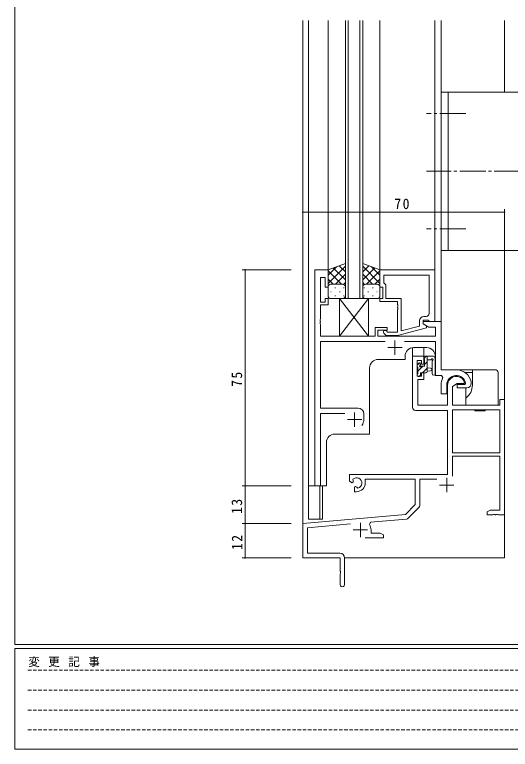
# Model space of a CAD drawing. Units: millimetres on the paper. Extents: x -420 to 373, y -297 to 267.
# Drawn here: x -417.7 to -245.6, y -297 to -42.1 of the extents above; entities that cross this region are included whole.
import ezdxf

# ---------------------------------------------------------------- set-up
doc = ezdxf.new("R2010")
doc.units = ezdxf.units.MM
doc.linetypes.add('CHAIN2', pattern=[12, 9, -1, 1, -1])
doc.linetypes.add('DASHED1', pattern=[1.8, 1.2, -0.6])
for name, color, linetype, lineweight in [('0-1_YKK_ZWAK', 7, 'Continuous', 9), ('0-3_YKK_13', 4, 'Continuous', 9), ('0-4_YKK_11', 7, 'Continuous', 9), ('0-5_YKK_12', 2, 'Continuous', 9), ('0-6_YKK_D', 6, 'Continuous', 9)]:
    doc.layers.add(name, color=color, linetype=linetype, lineweight=lineweight)
doc.styles.add('ＭＳ ゴシック', font='')
doc.styles.get('ＭＳ ゴシック').set_extended_font_data('MS Gothic')

msp = doc.modelspace()

# ---------------------------------------------------------------- linework, layer by layer
at = {"layer": '0-1_YKK_ZWAK'}
for p, q in [((-417.7, -260.6), (-417.7, 264.4)), ((352.3, -260.6), (-417.7, -260.6)), ((-417.7, -297), (-417.7, -262)), ((314.5, -262), (-417.7, -262)), ((-417.7, -297), (314.5, -297))]:
    msp.add_line(p, q, dxfattribs=at)
at = {"layer": '0-1_YKK_ZWAK', "linetype": 'DASHED1'}
for p, q in [((-413.101, -269.512), (-164.909, -269.512)), ((-413.101, -276.441), (-164.909, -276.441)), ((-413.101, -283.37), (-164.909, -283.37)), ((-413.101, -290.298), (-164.909, -290.298))]:
    msp.add_line(p, q, dxfattribs=at)
at = {"layer": '0-3_YKK_13'}
for p, q in [((-233.331, -68.923), (-269.7, -68.923)), ((-269.7, -68.923), (-269.7, -123.923)), ((-267.2, -123.923), (-267.2, -68.923)), ((-269.7, -123.923), (-233.331, -123.923)), ((-302.9, -128.457), (-308.9, -130.6)), ((-308.9, -135.332), (-302.9, -129.332)), ((-308.9, -132.503), (-305.939, -129.543)), ((-302.9, -134.151), (-307.096, -129.956)), ((-302.9, -131.323), (-305.012, -129.211)), ((-302.9, -128.457), (-302.9, -136.6)), ((-296.9, -128.457), (-290.9, -130.6)), ((-296.9, -136.6), (-296.9, -128.457)), ((-296.9, -131.323), (-294.788, -129.211)), ((-290.9, -135.332), (-296.9, -129.332)), ((-296.9, -134.151), (-292.704, -129.956)), ((-290.9, -132.503), (-293.861, -129.543)), ((-308.9, -130.6), (-308.9, -136.6)), ((-304.28, -135.6), (-308.9, -130.98)), ((-306.34, -135.6), (-302.9, -132.16)), ((-293.46, -135.6), (-296.9, -132.16)), ((-295.52, -135.6), (-290.9, -130.98)), ((-290.9, -130.6), (-290.9, -136.6)), ((-307.108, -135.6), (-308.9, -133.808)), ((-303.568, -135.657), (-302.9, -134.989)), ((-296.232, -135.657), (-296.9, -134.989)), ((-292.692, -135.6), (-290.9, -133.808)), ((-308.9, -139.6), (-308.9, -136.6)), ((-307.9, -135.6), (-304.3, -135.6)), ((-307.5, -135.6), (-303.9, -135.6)), ((-306.565, -136.822), (-306.365, -136.822)), ((-303.535, -136.822), (-303.335, -136.822)), ((-302.9, -136.6), (-302.9, -139.6)), ((-296.9, -136.6), (-296.9, -139.6)), ((-296.265, -136.822), (-296.465, -136.822)), ((-292.3, -135.6), (-295.9, -135.6)), ((-291.9, -135.6), (-295.5, -135.6)), ((-293.235, -136.822), (-293.435, -136.822)), ((-290.9, -139.6), (-290.9, -136.6)), ((-307.98, -138.237), (-307.78, -138.237)), ((-306.565, -139.652), (-306.365, -139.652)), ((-304.95, -138.237), (-304.75, -138.237)), ((-303.535, -139.652), (-303.335, -139.652)), ((-296.265, -139.652), (-296.465, -139.652)), ((-294.85, -138.237), (-295.05, -138.237)), ((-293.235, -139.652), (-293.435, -139.652)), ((-291.82, -138.237), (-292.02, -138.237)), ((-303.9, -140.6), (-307.9, -140.6)), ((-304.9, -140.6), (-294.9, -140.6)), ((-304.9, -140.6), (-294.9, -153.6)), ((-294.9, -140.6), (-304.9, -153.6)), ((-304.9, -140.6), (-304.9, -153.6)), ((-295.9, -140.6), (-291.9, -140.6)), ((-294.9, -153.6), (-294.9, -140.6)), ((-304.9, -153.6), (-294.9, -153.6)), ((-277.114, -162.905), (-277.97, -163.761)), ((-277.882, -163.488), (-277.382, -162.988)), ((-274.809, -160.6), (-275.67, -161.461)), ((-275.67, -161.5), (-275.67, -160.9)), ((-275.47, -164), (-275.47, -161.7)), ((-274.47, -162.506), (-275.47, -163.506)), ((-275.37, -160.6), (-272.407, -160.6)), ((-274.47, -160.6), (-274.47, -165.9)), ((-273.29, -161.8), (-274.47, -161.8)), ((-272.8, -162.336), (-272.8, -166.584)), ((-271.668, -161.215), (-272.02, -160.784)), ((-271.6, -161.405), (-271.6, -166.584)), ((-277.97, -164.3), (-277.97, -163.7)), ((-275.964, -164), (-277.77, -165.806)), ((-277.77, -166.6), (-277.77, -164.5)), ((-276.87, -163.2), (-276.87, -163.539)), ((-276.409, -164), (-275.47, -164)), ((-274.47, -164.751), (-276.119, -166.4)), ((-274.47, -164.6), (-273.326, -164.702)), ((-264.4, -165.3), (-267.1, -165.3)), ((-264.4, -165.3), (-258.8, -165.3)), ((-258.8, -165.3), (-258.8, -166.3)), ((-250.9, -165.3), (-258.8, -165.3)), ((-277.97, -167.3), (-277.97, -166.8)), ((-277.17, -167.6), (-277.67, -167.6)), ((-276.87, -167.151), (-277.319, -167.6)), ((-276.87, -166.4), (-276.87, -167.3)), ((-274.97, -166.4), (-276.87, -166.4)), ((-274.47, -165.8), (-273.326, -165.698)), ((-261.302, -166.3), (-258.8, -166.3)), ((-258.8, -166.3), (-258.8, -170.6)), ((-249.9, -177.6), (-249.9, -166.3)), ((-261.1, -171.6), (-261.1, -175.124)), ((-250.9, -177.6), (-249.9, -177.6)), ((-257.911, -179.6), (-258.125, -179.23)), ((-258.075, -179.23), (-257.898, -179.6)), ((-257.1, -179.6), (-256.511, -179.6)), ((-256.725, -179.23), (-256.511, -179.6)), ((-256.511, -179.6), (-255.889, -179.6)), ((-255.675, -179.23), (-255.889, -179.6)), ((-255.889, -179.6), (-255.3, -179.6)), ((-255.3, -179.6), (-254.502, -179.6)), ((-254.502, -179.6), (-254.379, -179.351)), ((-254.502, -179.6), (-254.489, -179.6)), ((-254.275, -179.23), (-254.489, -179.6)), ((-254.379, -179.351), (-254.323, -179.23)), ((-310.8, -205.6), (-310.8, -217.1)), ((-311.8, -217.1), (-310.8, -217.1))]:
    msp.add_line(p, q, dxfattribs=at)
at = {"layer": '0-3_YKK_13', "linetype": 'CHAIN2'}
for p, q in [((-261.1, -76.423), (-274.8, -76.423)), ((-194.2, -96.423), (-274.8, -96.423)), ((-261.1, -116.423), (-274.8, -116.423))]:
    msp.add_line(p, q, dxfattribs=at)
at = {"layer": '0-3_YKK_13'}
for points in [[(-261.1, -175.124), (-261.1, -177.6), (-250.9, -177.6)], [(-257.911, -179.6), (-257.898, -179.6), (-257.1, -179.6)]]:
    msp.add_lwpolyline(points, dxfattribs=at)
for centre, radius, start, end in [((-307.9, -136.6), 1, 89.99998, 179.99998), ((-307.9, -136.6), 1, 89.99998, 179.99998), ((-303.9, -136.6), 1, 359.99998, 89.99998), ((-303.9, -136.6), 1, 359.99998, 89.99998), ((-295.9, -136.6), 1, 89.99998, 179.99998), ((-295.9, -136.6), 1, 89.99998, 179.99998), ((-291.9, -136.6), 1, 359.99998, 89.99998), ((-291.9, -136.6), 1, 359.99998, 89.99998), ((-307.9, -139.6), 1, 179.99998, 269.99998), ((-303.9, -139.6), 1, 269.99998, 359.99998), ((-295.9, -139.6), 1, 179.99998, 269.99998), ((-291.9, -139.6), 1, 269.99998, 359.99998), ((-277.17, -163.2), 0.3, 0, 134.99998), ((-275.37, -160.9), 0.3, 90, 180), ((-275.47, -161.5), 0.2, 179.99998, 270), ((-273.29, -161.5), 0.3, 270, 329.99998), ((-272.77, -161.8), 0.3, 296.74368, 149.99998), ((-272.5, -162.336), 0.3, 116.74368, 180), ((-272.407, -161.1), 0.5, 39.23453, 90), ((-271.9, -161.405), 0.3, 0, 39.23453), ((-277.67, -163.7), 0.3, 135, 180), ((-277.77, -164.3), 0.2, 180, 270), ((-276.87, -164), 0.25, 123.05573, 326.94426), ((-277.17, -163.539), 0.3, 303.05573, 0), ((-276.409, -164.3), 0.3, 90, 146.94426), ((-273.37, -165.2), 0.5, 275.09206, 84.90793), ((-250.9, -166.3), 1, 0, 90), ((-277.77, -166.8), 0.2, 90, 180), ((-277.67, -167.3), 0.3, 180, 270), ((-277.17, -167.3), 0.3, 270, 0), ((-274.97, -165.9), 0.5, 270, 0), ((-272.2, -166.584), 0.6, 180, 0), ((-264.4, -170.6), 5.6, 306.10632, 0)]:
    msp.add_arc(centre, radius, start, end, dxfattribs=at)
at = {"layer": '0-4_YKK_11'}
for p, q in [((-308.9, -130.6), (-313.5, -130.6)), ((-313.5, -130.6), (-313.5, -205.6)), ((-308.9, -136.6), (-308.9, -130.6)), ((-290.9, -130.6), (-271.9, -130.6)), ((-290.9, -136.6), (-290.9, -130.6)), ((-289.6, -132.53), (-289.6, -135.1)), ((-273.83, -132.53), (-289.6, -132.53)), ((-273.83, -132.53), (-289.6, -132.53)), ((-273.83, -145.8), (-273.83, -132.53)), ((-271.9, -130.6), (-271.9, -148.6)), ((-311.57, -133.3), (-309.9, -133.3)), ((-311.57, -141.8), (-311.57, -133.3)), ((-309.9, -133.3), (-309.9, -136.6)), ((-289.6, -135.1), (-289.4, -135.3)), ((-309.9, -136.6), (-308.9, -136.6)), ((-289.9, -136.6), (-290.9, -136.6)), ((-289.9, -140.6), (-289.9, -136.6)), ((-289.4, -135.3), (-288.9, -135.8)), ((-288.9, -135.8), (-288.9, -140.6)), ((-309.9, -141.8), (-311.57, -141.8)), ((-309.9, -140.6), (-309.9, -141.8)), ((-308.9, -140.6), (-309.9, -140.6)), ((-308.9, -142.8), (-308.9, -140.6)), ((-290.9, -140.6), (-289.9, -140.6)), ((-290.9, -141.6), (-290.9, -140.6)), ((-284.8, -141.6), (-290.9, -141.6)), ((-288.9, -140.6), (-283.5, -140.6)), ((-284.8, -142.642), (-284.8, -141.6)), ((-284.68, -142.825), (-284.8, -142.642)), ((-283.5, -140.6), (-283.5, -151.808)), ((-311.57, -142.8), (-308.9, -142.8)), ((-311.57, -147.642), (-311.57, -142.8)), ((-284.8, -143.558), (-284.68, -143.375)), ((-284.8, -143.642), (-284.8, -143.558)), ((-284.68, -143.825), (-284.8, -143.642)), ((-284.8, -144.558), (-284.68, -144.375)), ((-284.8, -152.2), (-284.8, -144.558)), ((-284.68, -143.375), (-284.68, -142.825)), ((-284.68, -144.375), (-284.68, -143.825)), ((-311.69, -147.825), (-311.57, -147.642)), ((-311.69, -148.375), (-311.69, -147.825)), ((-275.7, -146.8), (-274.83, -146.8)), ((-311.57, -148.558), (-311.69, -148.375)), ((-311.69, -148.825), (-311.57, -148.642)), ((-311.69, -149.375), (-311.69, -148.825)), ((-311.57, -149.558), (-311.69, -149.375)), ((-311.57, -148.642), (-311.57, -148.558)), ((-311.57, -153.6), (-311.57, -149.558)), ((-283.5, -151.808), (-277.2, -150.12)), ((-277.2, -150.12), (-277.2, -148.3)), ((-275.9, -148.1), (-275.9, -149.4)), ((-274.1, -148.1), (-275.9, -148.1)), ((-275.9, -148.6), (-275.9, -149.4)), ((-269.7, -148.6), (-275.9, -148.6)), ((-275.9, -149.4), (-274.7, -150.093)), ((-275.9, -149.4), (-273.943, -150.53)), ((-274.7, -150.093), (-274.7, -150.693)), ((-273.9, -148.3), (-274.1, -148.1)), ((-273.6, -148.6), (-273.9, -148.3)), ((-271.9, -148.6), (-273.6, -148.6)), ((-269.7, -165.3), (-269.7, -148.6)), ((-288.4, -150.6), (-292.6, -150.6)), ((-292.6, -150.6), (-292.6, -153.6)), ((-291.6, -151.6), (-288.4, -151.6)), ((-291.6, -153.6), (-291.6, -151.6)), ((-288.749, -153.4), (-289.524, -152.624)), ((-288.676, -151.776), (-288.251, -152.2)), ((-288.4, -151.6), (-288.4, -150.6)), ((-288.251, -152.2), (-284.8, -152.2)), ((-274.7, -150.693), (-284.803, -153.4)), ((-273.943, -150.53), (-271.63, -150.53)), ((-271.63, -150.53), (-271.63, -153.6)), ((-292.6, -153.6), (-311.57, -153.6)), ((-271.63, -153.6), (-291.6, -153.6)), ((-284.803, -153.4), (-288.749, -153.4)), ((-285.7, -155.1), (-285.7, -160.1)), ((-311.57, -178.6), (-311.57, -155.53)), ((-311.57, -155.53), (-289.05, -155.53)), ((-288.2, -157.6), (-283.2, -157.6)), ((-282.35, -155.53), (-271.63, -155.53)), ((-271.63, -155.53), (-271.63, -167.3)), ((-279.6, -160.6), (-275.7, -160.6)), ((-279.6, -178.4), (-279.6, -160.6)), ((-277.97, -162.1), (-277.97, -167.5)), ((-276.5, -162.1), (-277.97, -162.1)), ((-276.5, -163.4), (-276.5, -162.1)), ((-275.7, -160.6), (-275.7, -163.4)), ((-275.7, -163.4), (-276.5, -163.4)), ((-264.4, -165.3), (-269.7, -165.3)), ((-277.97, -167.5), (-276.5, -167.5)), ((-276.5, -167.5), (-276.5, -166.4)), ((-276.5, -166.4), (-275.7, -166.4)), ((-275.7, -166.4), (-275.7, -168.7)), ((-271.63, -167.3), (-269.479, -167.3)), ((-269.479, -167.3), (-269.041, -168.041)), ((-275.7, -168.7), (-277.8, -168.7)), ((-277.8, -168.7), (-277.8, -177.6)), ((-269.7, -170.6), (-269.7, -173.6)), ((-267.4, -177.6), (-267.4, -170.6)), ((-264.1, -170.1), (-265.77, -171.064)), ((-261.821, -170.1), (-264.1, -170.1)), ((-264.1, -170.4), (-264.1, -171.6)), ((-261.442, -170.4), (-264.1, -170.4)), ((-261.535, -169.711), (-261.821, -170.1)), ((-261.146, -170.05), (-261.442, -170.4)), ((-259.2, -169.605), (-259.206, -169.545)), ((-259.2, -170.1), (-259.2, -169.605)), ((-265.77, -171.064), (-265.77, -177.6)), ((-264.1, -171.6), (-260.7, -171.6)), ((-247.7, -175.6), (-247.7, -215.6)), ((-277.8, -177.6), (-267.4, -177.6)), ((-265.77, -177.6), (-249.33, -177.6)), ((-298.5, -178.6), (-311.57, -178.6)), ((-311.57, -180.53), (-303.05, -180.53)), ((-311.57, -205.6), (-311.57, -180.53)), ((-299.7, -180.1), (-299.7, -185.1)), ((-296.5, -182.6), (-296.5, -180.6)), ((-267.4, -179.4), (-278.6, -179.4)), ((-267.4, -201.6), (-267.4, -179.4)), ((-249.33, -179.23), (-265.77, -179.23)), ((-249.33, -179.23), (-265.77, -179.23)), ((-265.77, -179.23), (-265.77, -194.1)), ((-249.33, -194.1), (-249.33, -179.23)), ((-302.2, -182.6), (-297.2, -182.6)), ((-265.77, -194.1), (-249.33, -194.1)), ((-265.77, -195.3), (-265.77, -202.176)), ((-249.33, -195.3), (-265.77, -195.3)), ((-249.33, -213.97), (-249.33, -195.3)), ((-301.5, -203.965), (-301.5, -201.6)), ((-301.5, -201.6), (-267.4, -201.6)), ((-300.265, -203.319), (-300.227, -203.778)), ((-300.227, -203.778), (-300.25, -204.282)), ((-296, -203.23), (-296, -204.6)), ((-278.7, -203.23), (-296, -203.23)), ((-278.7, -212.1), (-278.7, -203.23)), ((-277.07, -203.23), (-277.07, -212.361)), ((-271.158, -203.23), (-277.07, -203.23)), ((-267.7, -202.8), (-267.7, -207.8)), ((-313.5, -205.6), (-311.57, -205.6)), ((-300.6, -204.485), (-301.5, -203.965)), ((-300.25, -204.282), (-300.6, -204.485)), ((-299.7, -206.043), (-299.35, -205.841)), ((-299.35, -205.841), (-298.901, -206.074)), ((-298.901, -206.074), (-298.523, -206.336)), ((-270.2, -205.3), (-265.2, -205.3)), ((-282.084, -215.484), (-278.7, -212.1)), ((-277.363, -213.068), (-281.094, -216.799)), ((-253.7, -214.6), (-252.609, -213.97)), ((-252.609, -213.97), (-249.33, -213.97)), ((-317.7, -218.6), (-282.084, -215.484)), ((-253.7, -215.6), (-253.7, -214.6)), ((-251.658, -215.6), (-253.7, -215.6)), ((-251.475, -215.48), (-251.658, -215.6)), ((-250.925, -215.48), (-251.475, -215.48)), ((-250.742, -215.6), (-250.925, -215.48)), ((-250.658, -215.6), (-250.742, -215.6)), ((-250.475, -215.48), (-250.658, -215.6)), ((-249.925, -215.48), (-250.475, -215.48)), ((-249.742, -215.6), (-249.925, -215.48)), ((-247.7, -215.6), (-249.742, -215.6)), ((-317.7, -230.6), (-317.7, -218.6)), ((-301.07, -218.781), (-316.07, -220.094)), ((-297.7, -218.4), (-297.7, -223.4)), ((-294.18, -218.179), (-294.561, -218.941)), ((-281.714, -217.088), (-294.18, -218.179)), ((-316.07, -220.094), (-316.07, -228.97)), ((-300.2, -220.9), (-295.2, -220.9)), ((-289.7, -223.6), (-296.05, -223.6)), ((-290.791, -221.97), (-289.7, -222.6)), ((-289.7, -222.6), (-289.7, -223.6)), ((-316.07, -228.97), (-304.8, -228.97)), ((-304.7, -230.6), (-317.7, -230.6)), ((-304.7, -235.142), (-304.7, -230.6)), ((-303.2, -230.57), (-303.2, -239.85)), ((-304.58, -235.325), (-304.7, -235.142)), ((-304.7, -236.058), (-304.58, -235.875)), ((-304.7, -239.85), (-304.7, -236.058)), ((-304.58, -235.875), (-304.58, -235.325))]:
    msp.add_line(p, q, dxfattribs=at)
for points in [[(-269.7, -173.6), (-267.7, -173.6), (-267.7, -170.6)], [(-249.33, -177.6), (-249.33, -175.6), (-247.7, -175.6)], [(-299, -207.6), (-299.7, -207.6), (-299.7, -206.043)], [(-294, -220.9), (-294, -221.97), (-290.791, -221.97)]]:
    msp.add_lwpolyline(points, dxfattribs=at)
for centre, radius, start, end in [((-275.7, -148.3), 1.5, 90, 179.99998), ((-274.83, -145.8), 1, 270, 359.99998), ((-289.1, -152.2), 0.6, 44.99998, 225), ((-264.4, -170.6), 5.3, 11.47835, 89.99998), ((-264.4, -170.6), 5.3, 151.13426, 179.99998), ((-264.4, -170.6), 3.3, 9.59402, 179.99998), ((-264.4, -170.6), 3, 17.23529, 179.99998), ((-260.7, -170.1), 1.5, 270, 359.99998), ((-278.6, -178.4), 1, 180, 269.99998), ((-298.5, -180.6), 2, 0, 89.99998), ((-299.7, -182.6), 3.2, 321.63347, 359.99998), ((-299, -204.6), 1.8, 285.36687, 134.63312), ((-299, -204.6), 3, 270, 359.99998), ((-278.07, -212.361), 1, 314.99998, 359.99998), ((-297.7, -220.9), 3.7, 0, 31.9633), ((-281.801, -216.092), 1, 274.99998, 315.00002), ((-304.8, -230.57), 1.6, 0, 89.99998), ((-303.95, -239.85), 0.75, 179.99998, 0)]:
    msp.add_arc(centre, radius, start, end, dxfattribs=at)
at = {"layer": '0-5_YKK_12'}
for p, q in [((-317.7, -44.1), (-317.7, -230.6)), ((-315.7, -205.6), (-315.7, -44.1)), ((-308.9, -131.1), (-308.9, -44.1)), ((-302.9, -44.1), (-302.9, -140.601)), ((-301.9, -140.601), (-301.9, -44.1)), ((-297.9, -44.1), (-297.9, -140.601)), ((-296.9, -140.601), (-296.9, -44.1)), ((-290.9, -44.1), (-290.9, -130.9)), ((-271.9, -44.1), (-271.9, -130.6)), ((-269.7, -44.1), (-269.7, -165)), ((-247.7, -44.1), (-247.7, -68.923)), ((-247.7, -123.923), (-247.7, -230.6)), ((-302.9, -140.601), (-296.9, -140.601)), ((-279.6, -160.6), (-279.6, -157.627)), ((-274.701, -157.6), (-279.201, -157.6)), ((-275.7, -160.6), (-275.7, -157.6)), ((-279.6, -160.6), (-275.7, -160.6)), ((-271.701, -160.6), (-271.701, -167.3)), ((-294.5, -164.7), (-294.5, -187.6)), ((-269.701, -167.3), (-271.701, -167.3)), ((-306.501, -187.6), (-294.5, -187.6)), ((-309.501, -205.6), (-309.501, -190.6)), ((-309.501, -205.6), (-315.7, -205.6)), ((-315.7, -205.6), (-315.7, -217.1)), ((-311.8, -205.6), (-311.8, -217.1)), ((-315.7, -217.1), (-311.8, -217.1)), ((-317.4, -230.6), (-317.7, -230.6)), ((-247.7, -230.6), (-303.2, -230.6))]:
    msp.add_line(p, q, dxfattribs=at)
msp.add_lwpolyline([(-282.201, -160.6), (-282.201, -161.7), (-291.5, -161.7)], dxfattribs=at)
for centre, start, end in [((-279.201, -160.6), 90, 180), ((-274.701, -160.6), 0, 90), ((-291.5, -164.7), 90, 180), ((-306.501, -190.6), 90, 180)]:
    msp.add_arc(centre, 3, start, end, dxfattribs=at)
at = {"layer": '0-6_YKK_D'}
for p, q in [((-317.7, -127.6), (-317.7, -109.6)), ((-247.7, -127.6), (-247.7, -109.6)), ((-247.7, -110.6), (-317.7, -110.6)), ((-321.7, -130.6), (-338.7, -130.6)), ((-337.7, -130.6), (-337.7, -205.6)), ((-321.7, -205.6), (-338.7, -205.6)), ((-321.7, -205.6), (-338.7, -205.6)), ((-337.7, -218.6), (-337.7, -205.6)), ((-321.7, -218.6), (-338.7, -218.6)), ((-321.7, -218.6), (-338.7, -218.6)), ((-337.7, -218.6), (-337.7, -230.6)), ((-321.7, -230.6), (-338.7, -230.6))]:
    msp.add_line(p, q, dxfattribs=at)
for centre, start, end in [((-317.7, -110.6), 0, 180), ((-317.7, -110.6), 180, 0), ((-247.7, -110.6), 0, 180), ((-247.7, -110.6), 180, 0), ((-337.7, -130.6), 90, 270), ((-337.7, -130.6), 270, 90), ((-337.7, -205.6), 90, 270), ((-337.7, -205.6), 90, 270), ((-337.7, -205.6), 270, 90), ((-337.7, -205.6), 270, 90), ((-337.7, -218.6), 90, 270), ((-337.7, -218.6), 90, 270), ((-337.7, -218.6), 270, 90), ((-337.7, -218.6), 270, 90), ((-337.7, -230.6), 90, 270), ((-337.7, -230.6), 270, 90)]:
    msp.add_arc(centre, 0.106, start, end, dxfattribs=at)

# ---------------------------------------------------------------- texts
at = {"layer": '0-1_YKK_ZWAK', "insert": (-412.986, -268.447), "char_height": 2.933, "attachment_point": 7, "style": 'ＭＳ ゴシック'}
msp.add_mtext('\\T1.16;変\\~更\\~記\\~事', dxfattribs=at)
at = {"layer": '0-6_YKK_D', "color": 3, "insert": (-285.892, -109.6), "char_height": 3.666, "attachment_point": 7, "style": 'ＭＳ ゴシック'}
msp.add_mtext('\\T1.21;\\W0.95;70', dxfattribs=at)
at = {"layer": '0-6_YKK_D', "color": 3, "char_height": 3.666, "attachment_point": 7, "rotation": 90, "style": 'ＭＳ ゴシック'}
for s, insert in [('\\T1.21;\\W0.95;75', (-338.7, -171.231)), ('\\T1.21;\\W0.95;13', (-338.7, -215.341)), ('\\T1.21;\\W0.95;12', (-338.7, -227.853))]:
    msp.add_mtext(s, dxfattribs=dict(at, insert=insert))

doc.saveas('drawing.dxf')
